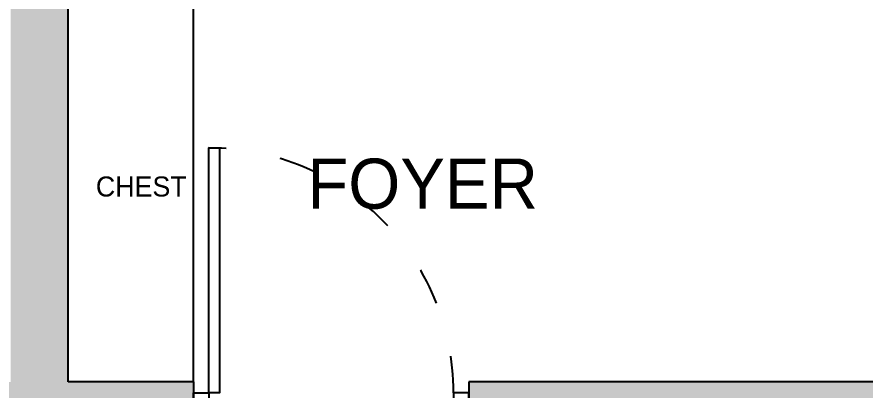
# Model space of a CAD drawing. Header units: inches. Extents: x -706 to 45253, y -3984 to 13819.
# Drawn here: x 43195.5 to 43534.2, y -1154.8 to -1005.9 of the extents above; entities that cross this region are included whole.
import ezdxf

# ---------------------------------------------------------------- set-up
doc = ezdxf.new("R2010")
doc.units = ezdxf.units.IN
doc.linetypes.add('ACAD_ISO03W100', pattern=[30, 12, -18])
for name, color, linetype in [('BC-Hatch', 8, 'Continuous'), ('BC-JOINARY', 27, 'Continuous'), ('BC-WALLS', 1, 'Continuous'), ('BC-WHITECOLOR', 7, 'Continuous')]:
    doc.layers.add(name, color=color, linetype=linetype)
doc.styles.add('style2', font='FreeSans.ttf')

# ---------------------------------------------------------------- blocks, each defined once
blk = doc.blocks.new('GOBIND DOOR 7')
at = {"layer": 'BC-Hatch', "linetype": 'ACAD_ISO03W100'}
blk.add_arc((33263.53, 16175.5), 80, 0, 90, dxfattribs=at)
at = {"layer": 'BC-JOINARY'}
blk.add_lwpolyline([(33263.53, 16175.5), (33263.53, 16255.5), (33267.03, 16255.5), (33267.03, 16175.5)], close=True, dxfattribs=at)
for points in [[(33263.53, 16171.7), (33264.78, 16171.7), (33264.78, 16165.5), (33258.53, 16165.5), (33258.53, 16175.5), (33263.53, 16175.5), (33263.53, 16171.7)], [(33343.53, 16171.7), (33342.28, 16171.7), (33342.28, 16165.5), (33348.53, 16165.5), (33348.53, 16175.5), (33343.53, 16175.5), (33343.53, 16171.7)]]:
    blk.add_lwpolyline(points, dxfattribs=at)

msp = doc.modelspace()

# ---------------------------------------------------------------- hatches: boundary and pattern name
at = {"layer": 'BC-Hatch'}
h = msp.add_hatch(color=16, dxfattribs=at)
h.paths.add_polyline_path([(43861.99, -1001.57), (43861.99, -625.57), (43838.99, -625.57), (43838.99, -1001.57)])
h.paths.add_polyline_path([(43825.2, -1174.57), (43834.1, -1156.79), (43826.55, -1174.57), (43861.99, -1174.57), (43861.99, -1151.57), (43801.83, -1151.57), (43807.7, -1174.57), (43815.42, -1174.57), (43815.55, -1173.68), (43815.51, -1174.57)])
h.paths.add_polyline_path([(43805.86, -1174.57), (43801.66, -1151.57), (43743.99, -1151.57), (43743.99, -1174.57), (43788.87, -1174.57), (43778.35, -1162.09), (43792.83, -1174.57)])
h.paths.add_polyline_path([(43543.99, -1174.57), (43543.99, -1151.57), (43375.99, -1151.57), (43375.99, -1162.35), (43375.99, -1174.57)])
h.paths.add_polyline_path([(43425.99, -990.07, 1), (43448.99, -990.07, 1)])
h.paths.add_polyline_path([(43425.99, -637.07, 1), (43448.99, -637.07, 1)])
h.paths.add_polyline_path([(43215.99, -738.57), (43215.99, -625.57), (43192.99, -625.57), (43192.99, -738.57)])
h.paths.add_polyline_path([(43215.99, -1151.57), (43215.99, -888.57), (43192.99, -888.57), (43192.99, -978.57), (43192.99, -1151.57), (43162.99, -1151.57), (43162.99, -1174.57), (43265.99, -1174.57), (43265.99, -1162.35), (43265.99, -1151.57)])
h.paths.add_polyline_path([(43102.99, -1001.57), (43102.99, -978.57), (42802.99, -978.57), (42802.99, -913.57), (42779.99, -913.57), (42779.99, -1001.57), (42802.99, -1001.57)])
h.paths.add_polyline_path([(42802.99, -713.57), (42802.99, -637.07), (43079.99, -637.07), (43079.99, -648.57), (43102.99, -648.57), (43102.99, -625.57), (42779.99, -625.57), (42779.99, -713.57)])
h.paths.add_polyline_path([(42802.99, -1151.57), (42802.99, -1091.57), (42779.99, -1091.57), (42779.99, -1174.57), (43102.99, -1174.57), (43102.99, -1151.57)])
h.paths.add_polyline_path([(43215.99, -1497.57), (43215.99, -1474.57), (43117.99, -1474.57), (43117.99, -1497.57)])
h.paths.add_polyline_path([(43523.99, -1497.57), (43523.99, -1474.57), (43448.99, -1474.57), (43425.99, -1474.57), (43425.99, -1497.57)])
h.paths.add_polyline_path([(43500.99, -1809.07, 1), (43523.99, -1809.07, 1)])
h.paths.add_polyline_path([(43117.99, -1809.07, 1), (43140.99, -1809.07, 1)])
h.paths.add_polyline_path([(43054.49, -1151.57), (43054.49, -1091.57), (43042.99, -1091.57), (43042.99, -1146.57, 0.002309), (43043.73, -1146.57), (43047.53, -1146.57), (43047.53, -1145.32), (43053.73, -1145.32), (43053.73, -1151.57)], flags=16)

# ---------------------------------------------------------------- linework, layer by layer
msp.add_line((43265.99, -1151.57), (43265.99, -978.57))
at = {"layer": 'BC-WALLS'}
for p, q in [((43215.99, -1151.57), (43215.99, -888.57)), ((43265.99, -1151.57), (43215.99, -1151.57)), ((43265.99, -1151.57), (43265.99, -1174.57)), ((43543.99, -1151.57), (43375.99, -1151.57)), ((43375.99, -1151.57), (43375.99, -1174.57))]:
    msp.add_line(p, q, dxfattribs=at)

# ---------------------------------------------------------------- block references
at = {"layer": 'BC-JOINARY', "xscale": 1.222222222222141, "yscale": 1.222222222222142, "zscale": 1.222222222222141, "rotation": 359.9999999999999}
msp.add_blockref('GOBIND DOOR 7', (2616.67, -20926.03), dxfattribs=at)

# ---------------------------------------------------------------- texts
at = {"layer": 'BC-WHITECOLOR', "width": 113.9495, "attachment_point": 1, "style": 'style2'}
for s, insert, char_height in [('{\\fFreeSans|b0|i0|c0|p18;FOYER}', (43311.48, -1062.43), 20), ('{\\fFreeSans|b0|i0|c0|p18;CHEST}', (43227.01, -1069.57), 8)]:
    msp.add_mtext(s, dxfattribs=dict(at, insert=insert, char_height=char_height))

doc.saveas('drawing.dxf')
